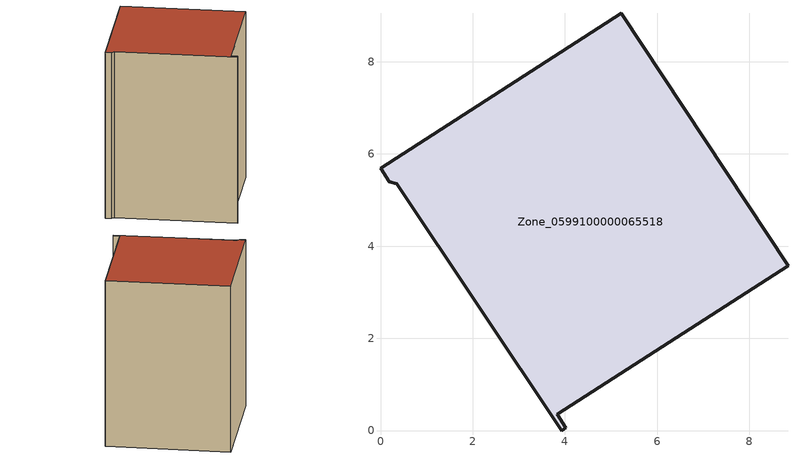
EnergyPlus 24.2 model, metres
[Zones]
Zone_0599100000065518
 floor ground (C_G): 0.35,5.36 0.19,5.4 0,5.69 5.22,9.05 8.84,3.58 3.83,0.36 4.02,0.06 3.93,0 z0
 wall outside (C_F): 3.93,0 4.02,0.06 3.83,0.36 8.84,3.58 5.22,9.05 0,5.69 0.19,5.4 0.35,5.36 3.93,0 z0:9.36
 roof outside (C_R): 0.35,5.36 3.93,0 4.02,0.06 3.83,0.36 8.84,3.58 5.22,9.05 0,5.69 0.19,5.4 z9.36
[BUILDING]
Pand.0599100000065518: North Axis=0; Terrain=City; Loads Convergence Tolerance Value=0.04; Temperature Convergence Tolerance Value=0.4; Solar Distribution=FullExterior; Maximum Number of Warmup Days=25; Minimum Number of Warmup Days=1
[Site:Location]
Rotterdam.The.Hague.AP_ZH_NLD Design_Conditions: Latitude=51.96; Longitude=4.45; Time Zone=1; Elevation=-4.5
[SITE:GROUNDTEMPERATURE:BUILDINGSURFACE]
18, 18, 18, 18, 18, 18, 18, 18, 18, 18, 18, 18
[MATERIAL] Thermal Absorptance=0.9; Solar Absorptance=0.7; Visible Absorptance=0.7
Name | Roughness | Thickness | Conductivity | Density | Specific Heat
G.TI.1946 | MediumSmooth | 0.15 | 1 | 540 | 1210
F.TI.1946 | Rough | 0.3 | 0.857143 | 1920 | 840
R.TI.1946 | MediumRough | 0.2 | 0.1 | 1500 | 1000
[CONSTRUCTION]
C_G: G.TI.1946
C_F: F.TI.1946
C_R: R.TI.1946
[ZONE]
Zone_0599100000065518: Type=1; Multiplier=1; Ceiling Height=Autocalculate; Volume=Autocalculate; Floor Area=autocalculate; Part of Total Floor Area=Yes
[ZONEINFILTRATION:DESIGNFLOWRATE]
Infil_Zone_0599100000065518: Zone or ZoneList or Space or SpaceList=Zone_0599100000065518; Schedule=AlwaysOn; Design Flow Rate Calculation Method=Flow/Area; Flow Rate per Floor Area=0.003; Constant Term Coefficient=1; Temperature Term Coefficient=0; Velocity Term Coefficient=0; Velocity Squared Term Coefficient=0
[HVACTEMPLATE:ZONE:IDEALLOADSAIRSYSTEM]
Zone_0599100000065518: Maximum Heating Supply Air Temperature=50; Minimum Cooling Supply Air Temperature=13; Maximum Heating Supply Air Humidity Ratio=0.0156; Minimum Cooling Supply Air Humidity Ratio=0.0077; Heating Limit=NoLimit; Cooling Limit=NoLimit; Dehumidification Control Type=ConstantSensibleHeatRatio; Cooling Sensible Heat Ratio=0.7; Dehumidification Setpoint=60; Humidification Control Type=None; Humidification Setpoint=30; Outdoor Air Method=None; Outdoor Air Flow Rate per Person=0.00944; Outdoor Air Flow Rate per Zone Floor Area=0; Outdoor Air Flow Rate per Zone=0; Demand Controlled Ventilation Type=None; Outdoor Air Economizer Type=NoEconomizer; Heat Recovery Type=None; Sensible Heat Recovery Effectiveness=0.7; Latent Heat Recovery Effectiveness=0.65
[ZONECONTROL:THERMOSTAT]
ThermostatControl_Zone_0599100000065518: Zone or ZoneList=Zone_0599100000065518; Control Type Schedule=DualSetpointControlType; Control 1=Thermostat_Zone_0599100000065518; Temperature Difference Between Cutout And Setpoint=0
[THERMOSTATSETPOINT:DUALSETPOINT]
Thermostat_Zone_0599100000065518: Heating Setpoint Temperature Schedule=HeatingSetpoint_Zone_0599100000065518; Cooling Setpoint Temperature Schedule=CoolingSetpoint_Zone_0599100000065518
[SCHEDULE:COMPACT]
HeatingSetpoint_Zone_0599100000065518: Through: 12/31, For: AllDays, Until: 24:00, 21
CoolingSetpoint_Zone_0599100000065518: Through: 12/31, For: AllDays, Until: 24:00, 24
DualSetpointControlType: Through: 12/31, For: AllDays, Until: 24:00, 4
AlwaysOn: Through: 12/31, For: AllDays, Until: 24:00, 1
